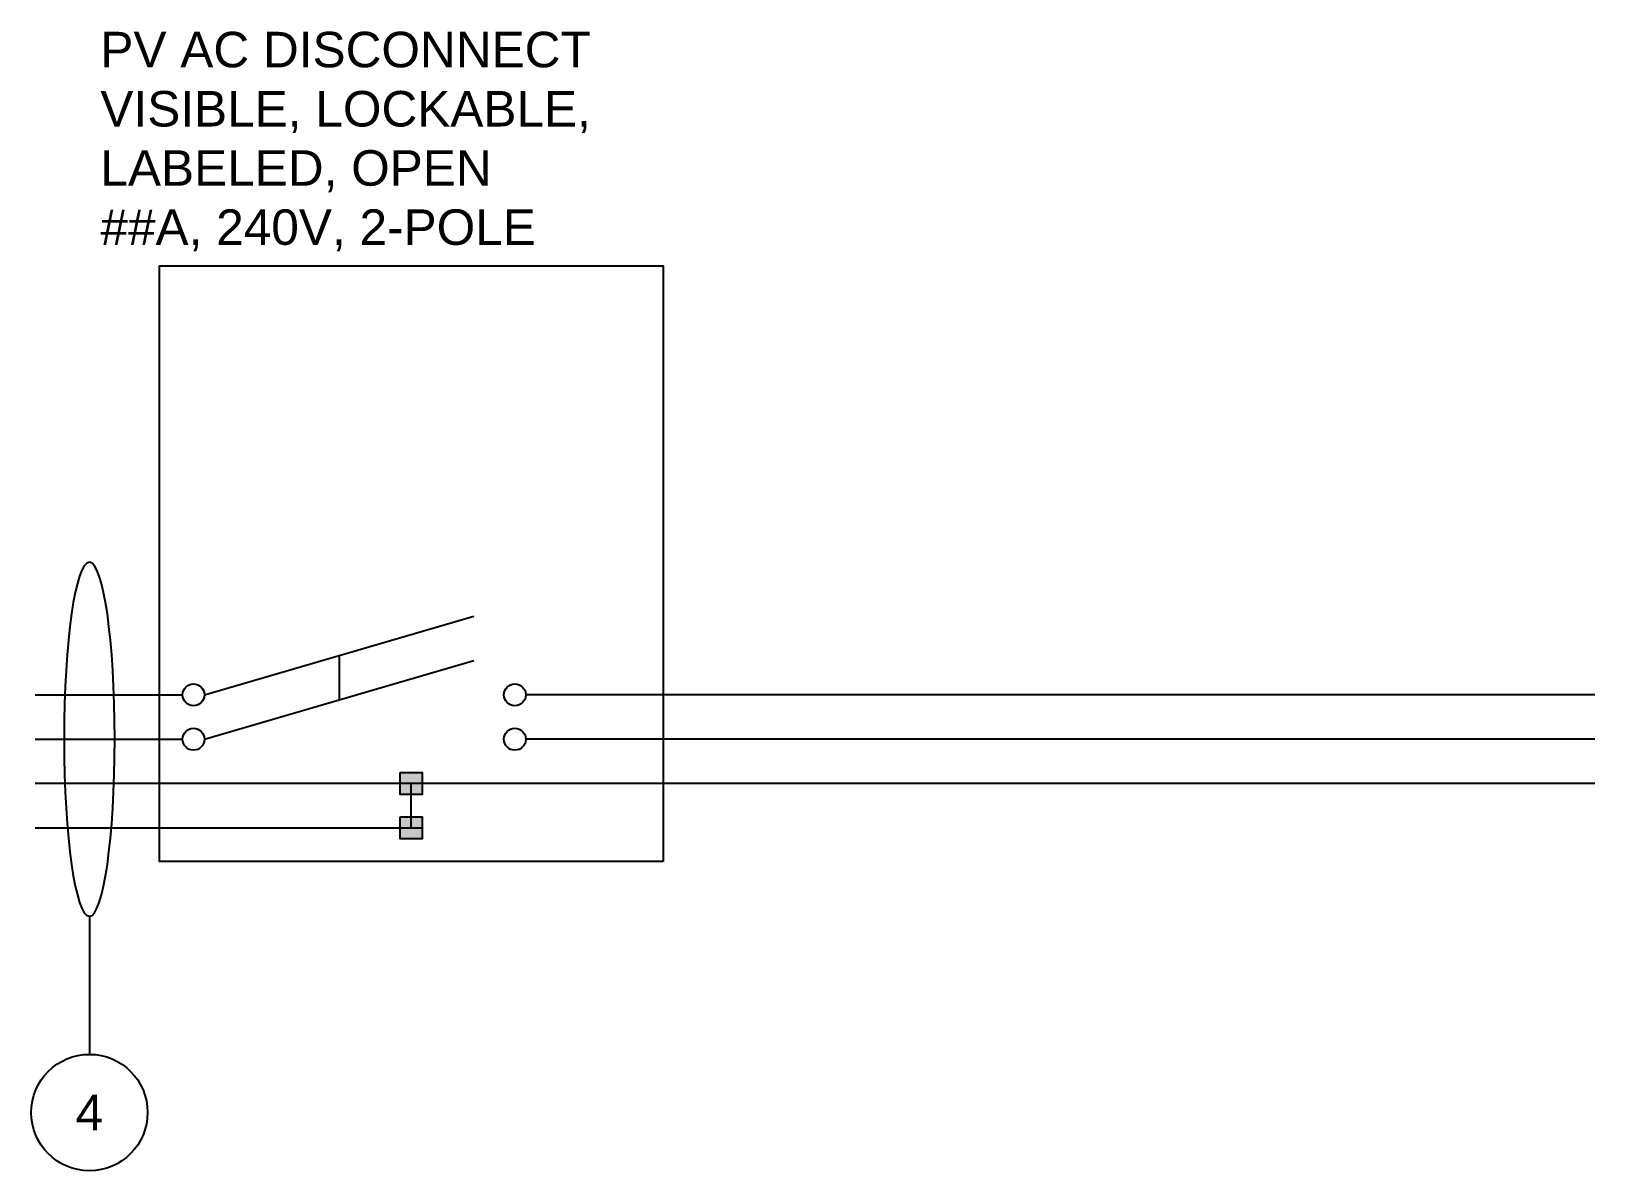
# Model space of a CAD drawing. Header units: inches. Extents: x 283.3 to 318.5, y 6.7 to 32.4.
import ezdxf

# ---------------------------------------------------------------- set-up
doc = ezdxf.new("R2010")
doc.units = ezdxf.units.IN
doc.header["$MEASUREMENT"] = 0
for name, color, linetype in [('Ground', 3, 'Continuous'), ('Negative', 7, 'Continuous'), ('Positive', 1, 'Continuous')]:
    doc.layers.add(name, color=color, linetype=linetype)
doc.layers.add('wirecallout', color=4, linetype='Continuous', lineweight=25)
doc.styles.get("Standard").update_dxf_attribs({"font": 'arial.ttf'})

msp = doc.modelspace()

# ---------------------------------------------------------------- hatches: boundary and pattern name
h = msp.add_hatch(color=256)
h.dxf.hatch_style = 1
h.paths.add_polyline_path([(292.069, 15.654), (291.573, 15.654), (291.573, 15.406), (292.069, 15.406)])
h.paths.add_polyline_path([(292.069, 15.406), (291.573, 15.406), (291.573, 15.158), (292.069, 15.158)])
h = msp.add_hatch(color=256)
h.dxf.hatch_style = 1
h.paths.add_polyline_path([(292.069, 14.654), (291.573, 14.654), (291.573, 14.406), (292.069, 14.406)])
h.paths.add_polyline_path([(292.069, 14.406), (291.573, 14.406), (291.573, 14.158), (292.069, 14.158)])

# ---------------------------------------------------------------- linework, layer by layer
for p, q in [((287.16, 17.406), (293.231, 19.177)), ((287.16, 16.406), (293.231, 18.177)), ((290.195, 18.291), (290.195, 17.291)), ((283.342, 17.406), (286.664, 17.406)), ((283.342, 16.406), (286.664, 16.406)), ((318.495, 15.406), (283.342, 15.406)), ((284.567, 12.416), (284.567, 9.305))]:
    msp.add_line(p, q)
at = {"ltscale": 15}
msp.add_line((291.821, 14.406), (291.821, 15.406), dxfattribs=at)
for points in [[(297.498, 13.653), (286.144, 13.653), (286.144, 27.069), (297.498, 27.069)], [(291.573, 15.654), (292.069, 15.654), (292.069, 15.158), (291.573, 15.158)], [(291.573, 14.654), (292.069, 14.654), (292.069, 14.158), (291.573, 14.158)]]:
    msp.add_lwpolyline(points, close=True)
for centre, radius in [((286.912, 17.406), 0.248), ((294.156, 17.406), 0.248), ((286.912, 16.406), 0.248), ((294.156, 16.406), 0.248), ((284.567, 7.994), 1.311)]:
    msp.add_circle(centre, radius)
at = {"layer": 'Ground'}
msp.add_lwpolyline([(283.342, 14.406), (292.069, 14.406)], dxfattribs=at)
at = {"layer": 'Negative'}
msp.add_line((318.495, 17.406), (294.404, 17.406), dxfattribs=at)
at = {"layer": 'Positive', "color": 7}
msp.add_line((318.495, 16.406), (294.404, 16.406), dxfattribs=at)
at = {"layer": 'wirecallout', "color": 7, "extrusion": (0, 0, -1)}
msp.add_ellipse((284.567, 16.406), major_axis=(0, 3.99), ratio=0.14309, dxfattribs=at)

# ---------------------------------------------------------------- texts
at = {"char_height": 0.8}
for s, width, heights, insert, attachment_point in [('PV AC DISCONNECT\\PVISIBLE, LOCKABLE, LABELED, OPEN\\P##A, 240V, 2-POLE', 14.09593, [5.193], (284.814, 27.396), 7), ('4', 15.64005, [0], (284.567, 7.994), 5)]:
    msp.add_mtext_dynamic_manual_height_columns(s, width=width, gutter_width=1, heights=heights, dxfattribs=dict(at, insert=insert, attachment_point=attachment_point))

doc.saveas('drawing.dxf')
